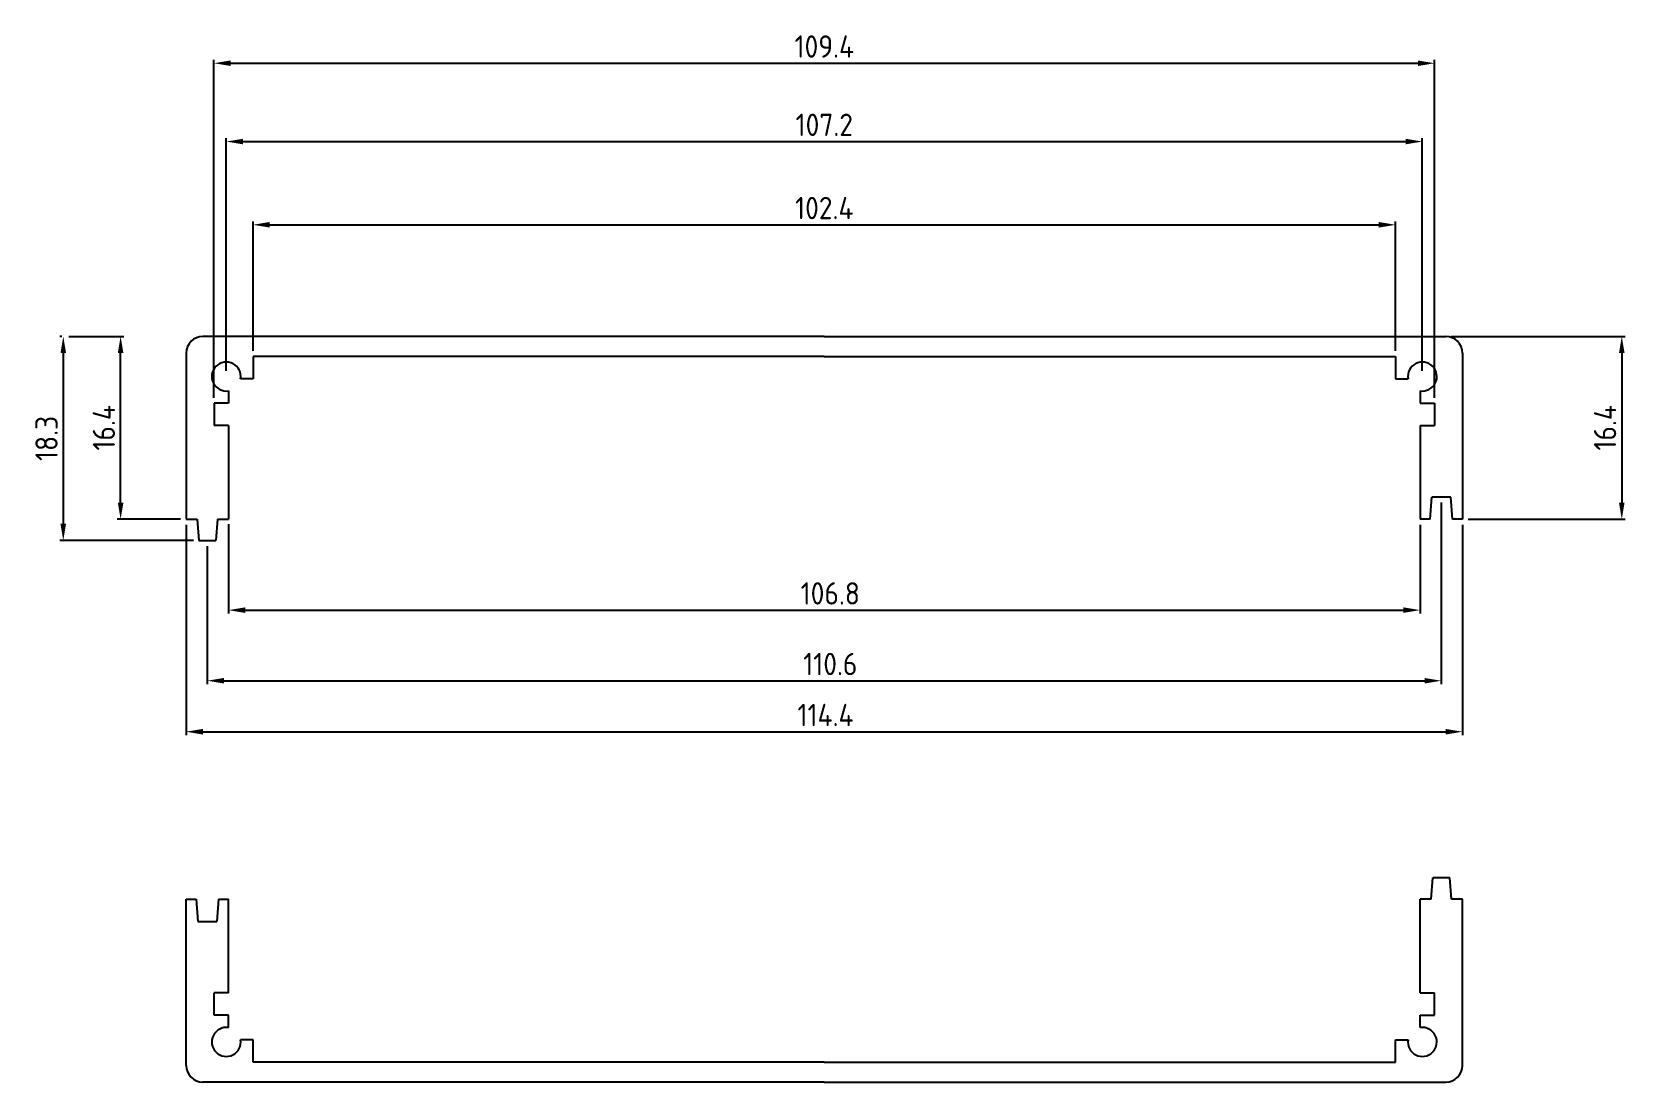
# Model space of a CAD drawing. Header units: millimetres. Extents: x 110 to 252, y 37 to 131.
import ezdxf

# ---------------------------------------------------------------- set-up
doc = ezdxf.new("R2010")
doc.units = ezdxf.units.MM
doc.header["$LTSCALE"] = 0.5
doc.layers.get('0').update_dxf_attribs({"lineweight": 25})
doc.layers.add('图层1', color=7, linetype='Continuous', lineweight=20)
doc.styles.get("Standard").update_dxf_attribs({"font": 'isocp2.shx'})
doc.dimstyles.new('比例1.5-1', dxfattribs={"dimtxt": 2, "dimasz": 1.5, "dimexe": 0.3, "dimexo": 0.5, "dimgap": 0.5, "dimtad": 1, "dimdec": 3, "dimdsep": 46, "dimtxsty": 'Standard', "dimcen": 0, "dimclrd": 5, "dimclre": 5, "dimadec": 3, "dimazin": 2, "dimtfac": 1, "dimtdec": 3, "dimtmove": 0, "dimatfit": 3, "dimfxl": 1, "dimarcsym": 0})

# ---------------------------------------------------------------- blocks, each defined once
blk = doc.blocks.new('*D1')
at = {"layer": 'Defpoints', "color": 0, "transparency": 16777216}
for p in [(231.78, 113.38), (129.38, 101.58), (231.78, 101.58)]:
    blk.add_point(p, dxfattribs=at)
at = {"layer": '图层1', "color": 5, "lineweight": -2, "transparency": 16777216}
for p, q in [((129.38, 102.08), (129.38, 113.68)), ((130.88, 113.38), (230.28, 113.38)), ((231.78, 102.08), (231.78, 113.68))]:
    blk.add_line(p, q, dxfattribs=at)
at = {"layer": '图层1', "color": 5, "transparency": 16777216}
for points in [[(130.88, 113.63), (130.88, 113.13), (129.38, 113.38)], [(230.28, 113.63), (230.28, 113.13), (231.78, 113.38)]]:
    blk.add_solid(points, dxfattribs=at)
at = {"layer": '图层1', "color": 0, "transparency": 16777216, "insert": (180.58, 114.88), "char_height": 2, "attachment_point": 5}
blk.add_mtext('102.4', dxfattribs=at)
blk = doc.blocks.new('*D2')
at = {"layer": 'Defpoints', "color": 0, "transparency": 16777216}
for p in [(234.18, 120.84), (126.98, 99.78), (234.18, 99.78)]:
    blk.add_point(p, dxfattribs=at)
at = {"layer": '图层1', "color": 5, "lineweight": -2, "transparency": 16777216}
for p, q in [((126.98, 100.28), (126.98, 121.14)), ((128.48, 120.84), (232.68, 120.84)), ((234.18, 100.28), (234.18, 121.14))]:
    blk.add_line(p, q, dxfattribs=at)
at = {"layer": '图层1', "color": 5, "transparency": 16777216}
for points in [[(128.48, 121.09), (128.48, 120.59), (126.98, 120.84)], [(232.68, 121.09), (232.68, 120.59), (234.18, 120.84)]]:
    blk.add_solid(points, dxfattribs=at)
at = {"layer": '图层1', "color": 0, "transparency": 16777216, "insert": (180.58, 122.34), "char_height": 2, "attachment_point": 5}
blk.add_mtext('107.2', dxfattribs=at)
blk = doc.blocks.new('*D3')
at = {"layer": 'Defpoints', "color": 0, "transparency": 16777216}
for p in [(235.28, 127.86), (125.88, 97.38), (235.28, 97.38)]:
    blk.add_point(p, dxfattribs=at)
at = {"layer": '图层1', "color": 5, "lineweight": -2, "transparency": 16777216}
for p, q in [((125.88, 97.88), (125.88, 128.16)), ((127.38, 127.86), (233.78, 127.86)), ((235.28, 97.88), (235.28, 128.16))]:
    blk.add_line(p, q, dxfattribs=at)
at = {"layer": '图层1', "color": 5, "transparency": 16777216}
for points in [[(127.38, 128.11), (127.38, 127.61), (125.88, 127.86)], [(233.78, 128.11), (233.78, 127.61), (235.28, 127.86)]]:
    blk.add_solid(points, dxfattribs=at)
at = {"layer": '图层1', "color": 0, "transparency": 16777216, "insert": (180.58, 129.36), "char_height": 2, "attachment_point": 5}
blk.add_mtext('109.4', dxfattribs=at)
blk = doc.blocks.new('*D4')
at = {"layer": 'Defpoints', "color": 0, "transparency": 16777216}
for p in [(123.38, 86.98), (237.78, 86.98), (237.78, 67.94)]:
    blk.add_point(p, dxfattribs=at)
at = {"layer": '图层1', "color": 5, "lineweight": -2, "transparency": 16777216}
for p, q in [((123.38, 86.48), (123.38, 67.64)), ((237.78, 86.48), (237.78, 67.64)), ((124.88, 67.94), (236.28, 67.94))]:
    blk.add_line(p, q, dxfattribs=at)
at = {"layer": '图层1', "color": 5, "transparency": 16777216}
for points in [[(124.88, 68.19), (124.88, 67.69), (123.38, 67.94)], [(236.28, 68.19), (236.28, 67.69), (237.78, 67.94)]]:
    blk.add_solid(points, dxfattribs=at)
at = {"layer": '图层1', "color": 0, "transparency": 16777216, "insert": (180.69, 69.44), "char_height": 2, "attachment_point": 5}
blk.add_mtext('114.4', dxfattribs=at)
blk = doc.blocks.new('*D5')
at = {"layer": 'Defpoints', "color": 0, "transparency": 16777216}
for p in [(235.88, 88.98), (125.28, 85.08), (235.88, 72.51)]:
    blk.add_point(p, dxfattribs=at)
at = {"layer": '图层1', "color": 5, "lineweight": -2, "transparency": 16777216}
for p, q in [((235.88, 88.48), (235.88, 72.21)), ((125.28, 84.58), (125.28, 72.21)), ((126.78, 72.51), (234.38, 72.51))]:
    blk.add_line(p, q, dxfattribs=at)
at = {"layer": '图层1', "color": 5, "transparency": 16777216}
for points in [[(126.78, 72.76), (126.78, 72.26), (125.28, 72.51)], [(234.38, 72.76), (234.38, 72.26), (235.88, 72.51)]]:
    blk.add_solid(points, dxfattribs=at)
at = {"layer": '图层1', "color": 0, "transparency": 16777216, "insert": (181.12, 74.01), "char_height": 2, "attachment_point": 5}
blk.add_mtext('110.6', dxfattribs=at)
blk = doc.blocks.new('*D6')
at = {"layer": 'Defpoints', "color": 0, "transparency": 16777216}
for p in [(127.18, 87.05), (233.98, 86.98), (233.98, 78.84)]:
    blk.add_point(p, dxfattribs=at)
at = {"layer": '图层1', "color": 5, "lineweight": -2, "transparency": 16777216}
for p, q in [((127.18, 86.55), (127.18, 78.54)), ((233.98, 86.48), (233.98, 78.54)), ((128.68, 78.84), (232.48, 78.84))]:
    blk.add_line(p, q, dxfattribs=at)
at = {"layer": '图层1', "color": 5, "transparency": 16777216}
for points in [[(128.68, 79.09), (128.68, 78.59), (127.18, 78.84)], [(232.48, 79.09), (232.48, 78.59), (233.98, 78.84)]]:
    blk.add_solid(points, dxfattribs=at)
at = {"layer": '图层1', "color": 0, "transparency": 16777216, "insert": (181.12, 80.34), "char_height": 2, "attachment_point": 5}
blk.add_mtext('106.8', dxfattribs=at)
blk = doc.blocks.new('*D12')
at = {"layer": 'Defpoints', "color": 0, "transparency": 16777216}
for p in [(236.28, 103.38), (237.78, 86.98), (252.06, 86.98)]:
    blk.add_point(p, dxfattribs=at)
at = {"layer": '图层1', "color": 5, "lineweight": -2, "transparency": 16777216}
for p, q in [((236.78, 103.38), (252.36, 103.38)), ((252.06, 101.88), (252.06, 88.48)), ((238.28, 86.98), (252.36, 86.98))]:
    blk.add_line(p, q, dxfattribs=at)
at = {"layer": '图层1', "color": 5, "transparency": 16777216}
for points in [[(251.81, 101.88), (252.31, 101.88), (252.06, 103.38)], [(251.81, 88.48), (252.31, 88.48), (252.06, 86.98)]]:
    blk.add_solid(points, dxfattribs=at)
at = {"layer": '图层1', "color": 0, "transparency": 16777216, "insert": (250.56, 95.18), "char_height": 2, "attachment_point": 5, "rotation": 90}
blk.add_mtext('16.4', dxfattribs=at)
blk = doc.blocks.new('*D19')
at = {"layer": 'Defpoints', "color": 0, "transparency": 16777216}
for p in [(112.73, 103.38), (112.37, 85.08), (124.53, 85.08)]:
    blk.add_point(p, dxfattribs=at)
at = {"layer": '图层1', "color": 5, "lineweight": -2, "transparency": 16777216}
for p, q in [((112.23, 103.38), (112.07, 103.38)), ((112.37, 101.88), (112.37, 86.58)), ((124.03, 85.08), (112.07, 85.08))]:
    blk.add_line(p, q, dxfattribs=at)
at = {"layer": '图层1', "color": 5, "transparency": 16777216}
for points in [[(112.12, 101.88), (112.62, 101.88), (112.37, 103.38)], [(112.12, 86.58), (112.62, 86.58), (112.37, 85.08)]]:
    blk.add_solid(points, dxfattribs=at)
at = {"layer": '图层1', "color": 0, "transparency": 16777216, "insert": (110.87, 94.23), "char_height": 2, "attachment_point": 5, "rotation": 90}
blk.add_mtext('18.3', dxfattribs=at)
blk = doc.blocks.new('*D20')
at = {"layer": 'Defpoints', "color": 0, "transparency": 16777216}
for p in [(112.37, 103.38), (117.51, 103.38), (123.38, 86.98)]:
    blk.add_point(p, dxfattribs=at)
at = {"layer": '图层1', "color": 5, "lineweight": -2, "transparency": 16777216}
for p, q in [((112.87, 103.38), (117.81, 103.38)), ((117.51, 88.48), (117.51, 101.88)), ((122.88, 86.98), (117.21, 86.98))]:
    blk.add_line(p, q, dxfattribs=at)
at = {"layer": '图层1', "color": 5, "transparency": 16777216}
for points in [[(117.26, 101.88), (117.76, 101.88), (117.51, 103.38)], [(117.26, 88.48), (117.76, 88.48), (117.51, 86.98)]]:
    blk.add_solid(points, dxfattribs=at)
at = {"layer": '图层1', "color": 0, "transparency": 16777216, "insert": (116.01, 95.18), "char_height": 2, "attachment_point": 5, "rotation": 90}
blk.add_mtext('16.4', dxfattribs=at)

msp = doc.modelspace()

# ---------------------------------------------------------------- linework, layer by layer
for p, q in [((180.5841, 103.3787), (124.8841, 103.3787)), ((180.5841, 103.3787), (236.2841, 103.3787)), ((123.3841, 101.8787), (123.3841, 86.9787)), ((129.3841, 101.5787), (129.3841, 99.5787)), ((180.5841, 101.5787), (129.3841, 101.5787)), ((180.5841, 101.5787), (231.7841, 101.5787)), ((231.7841, 101.5787), (231.7841, 99.5787)), ((237.7841, 101.8787), (237.7841, 86.9787)), ((129.3841, 99.5787), (128.2686, 99.5787)), ((231.7841, 99.5787), (232.8995, 99.5787)), ((125.8841, 97.3787), (125.8841, 95.3787)), ((127.1841, 97.3787), (125.8841, 97.3787)), ((127.1841, 98.4942), (127.1841, 97.3787)), ((233.9841, 98.4942), (233.9841, 97.3787)), ((233.9841, 97.3787), (235.2841, 97.3787)), ((235.2841, 97.3787), (235.2841, 95.3787)), ((127.1841, 95.3787), (125.8841, 95.3787)), ((127.1841, 95.3787), (127.1841, 86.9787)), ((233.9841, 95.3787), (233.9841, 86.9787)), ((233.9841, 95.3787), (235.2841, 95.3787)), ((234.8841, 86.9787), (235.0341, 88.9787)), ((236.7341, 88.9787), (235.0341, 88.9787)), ((236.8841, 86.9787), (236.7341, 88.9787)), ((123.3841, 86.9787), (124.3841, 86.9787)), ((124.3841, 86.9787), (124.5341, 85.0787)), ((126.1841, 86.9787), (126.0341, 85.0787)), ((126.1841, 86.9787), (127.1841, 86.9787)), ((234.8841, 86.9787), (233.9841, 86.9787)), ((237.7841, 86.9787), (236.8841, 86.9787)), ((124.5341, 85.0787), (126.0341, 85.0787)), ((234.9841, 52.9308), (235.1341, 54.8308)), ((236.6341, 54.8308), (235.1341, 54.8308)), ((236.7841, 52.9308), (236.6341, 54.8308)), ((123.3841, 38.0308), (123.3841, 52.9308)), ((123.3841, 52.9308), (124.2841, 52.9308)), ((124.2841, 52.9308), (124.4341, 50.9308)), ((126.2841, 52.9308), (126.1341, 50.9308)), ((126.2841, 52.9308), (127.1841, 52.9308)), ((127.1841, 44.5308), (127.1841, 52.9308)), ((234.9841, 52.9308), (233.9841, 52.9308)), ((233.9841, 44.5308), (233.9841, 52.9308)), ((237.7841, 52.9308), (236.7841, 52.9308)), ((237.7841, 38.0308), (237.7841, 52.9308)), ((124.4341, 50.9308), (126.1341, 50.9308)), ((127.1841, 44.5308), (125.8841, 44.5308)), ((125.8841, 42.5308), (125.8841, 44.5308)), ((233.9841, 44.5308), (235.2841, 44.5308)), ((235.2841, 42.5308), (235.2841, 44.5308)), ((127.1841, 42.5308), (125.8841, 42.5308)), ((127.1841, 41.4153), (127.1841, 42.5308)), ((233.9841, 42.5308), (235.2841, 42.5308)), ((233.9841, 41.4153), (233.9841, 42.5308)), ((129.3841, 40.3308), (128.2686, 40.3308)), ((129.3841, 38.3308), (129.3841, 40.3308)), ((231.7841, 40.3308), (232.8995, 40.3308)), ((231.7841, 38.3308), (231.7841, 40.3308)), ((180.5841, 38.3308), (129.3841, 38.3308)), ((180.5841, 38.3308), (231.7841, 38.3308)), ((180.5841, 36.5308), (124.8841, 36.5308)), ((180.5841, 36.5308), (236.2841, 36.5308))]:
    msp.add_line(p, q)
for centre, radius, start, end in [((124.8841, 101.8787), 1.5, 90, 180), ((236.2841, 101.8787), 1.5, 0, 90), ((126.9841, 99.7787), 1.3, 351.150117, 278.849883), ((234.1841, 99.7787), 1.3, 261.150117, 188.849883), ((126.9841, 40.1308), 1.3, 81.150117, 8.849883), ((234.1841, 40.1308), 1.3, 171.150117, 98.849883), ((124.8841, 38.0308), 1.5, 180, 270), ((236.2841, 38.0308), 1.5, 270, 0)]:
    msp.add_arc(centre, radius, start, end)

# ---------------------------------------------------------------- dimensions: what is measured, and where the dimension line sits
at = {"layer": '图层1'}
for base, p1, p2, picture, middle in [((235.2841, 127.8605), (125.8841, 97.3787), (235.2841, 97.3787), '*D3', (180.5841, 129.3605)), ((234.1841, 120.84), (126.9841, 99.7787), (234.1841, 99.7787), '*D2', (180.5841, 122.3402)), ((231.7841, 113.3807), (129.3841, 101.5787), (231.7841, 101.5787), '*D1', (180.5841, 114.8809))]:
    dim = msp.add_linear_dim(base=base, p1=p1, p2=p2, dimstyle='比例1.5-1', dxfattribs=at)
    dim.commit()
    dim.dimension.update_dxf_attribs({"geometry": picture, "text_midpoint": middle})
for base, p1, p2, picture, middle in [((112.3677, 85.0787), (112.732, 103.3787), (124.5341, 85.0787), '*D19', (112.3677, 94.2287)), ((117.5096, 103.3787), (123.3841, 86.9787), (112.3677, 103.3787), '*D20', (117.5096, 95.1787))]:
    dim = msp.add_linear_dim(base=base, p1=p1, p2=p2, angle=90, dimstyle='比例1.5-1', dxfattribs=at)
    dim.commit()
    dim.dimension.update_dxf_attribs({"geometry": picture, "text_midpoint": middle, "dimtype": 160})
dim = msp.add_linear_dim(base=(252.0604, 86.9787), p1=(236.2841, 103.3787), p2=(237.7841, 86.9787), angle=90, dimstyle='比例1.5-1', dxfattribs=at)
dim.commit()
dim.dimension.update_dxf_attribs({"geometry": '*D12', "text_midpoint": (250.5604, 95.1787)})
for base, p1, p2, picture, middle in [((235.8841, 72.5144), (125.2841, 85.0787), (235.8841, 88.9787), '*D5', (181.1225, 72.5144)), ((237.7841, 67.9395), (123.3841, 86.9787), (237.7841, 86.9787), '*D4', (180.6883, 67.9395)), ((233.9841, 78.8386), (127.1841, 87.0539), (233.9841, 86.9787), '*D6', (181.1225, 78.8386))]:
    dim = msp.add_linear_dim(base=base, p1=p1, p2=p2, dimstyle='比例1.5-1', dxfattribs=at)
    dim.commit()
    dim.dimension.update_dxf_attribs({"geometry": picture, "text_midpoint": middle, "dimtype": 160})

doc.saveas('drawing.dxf')
